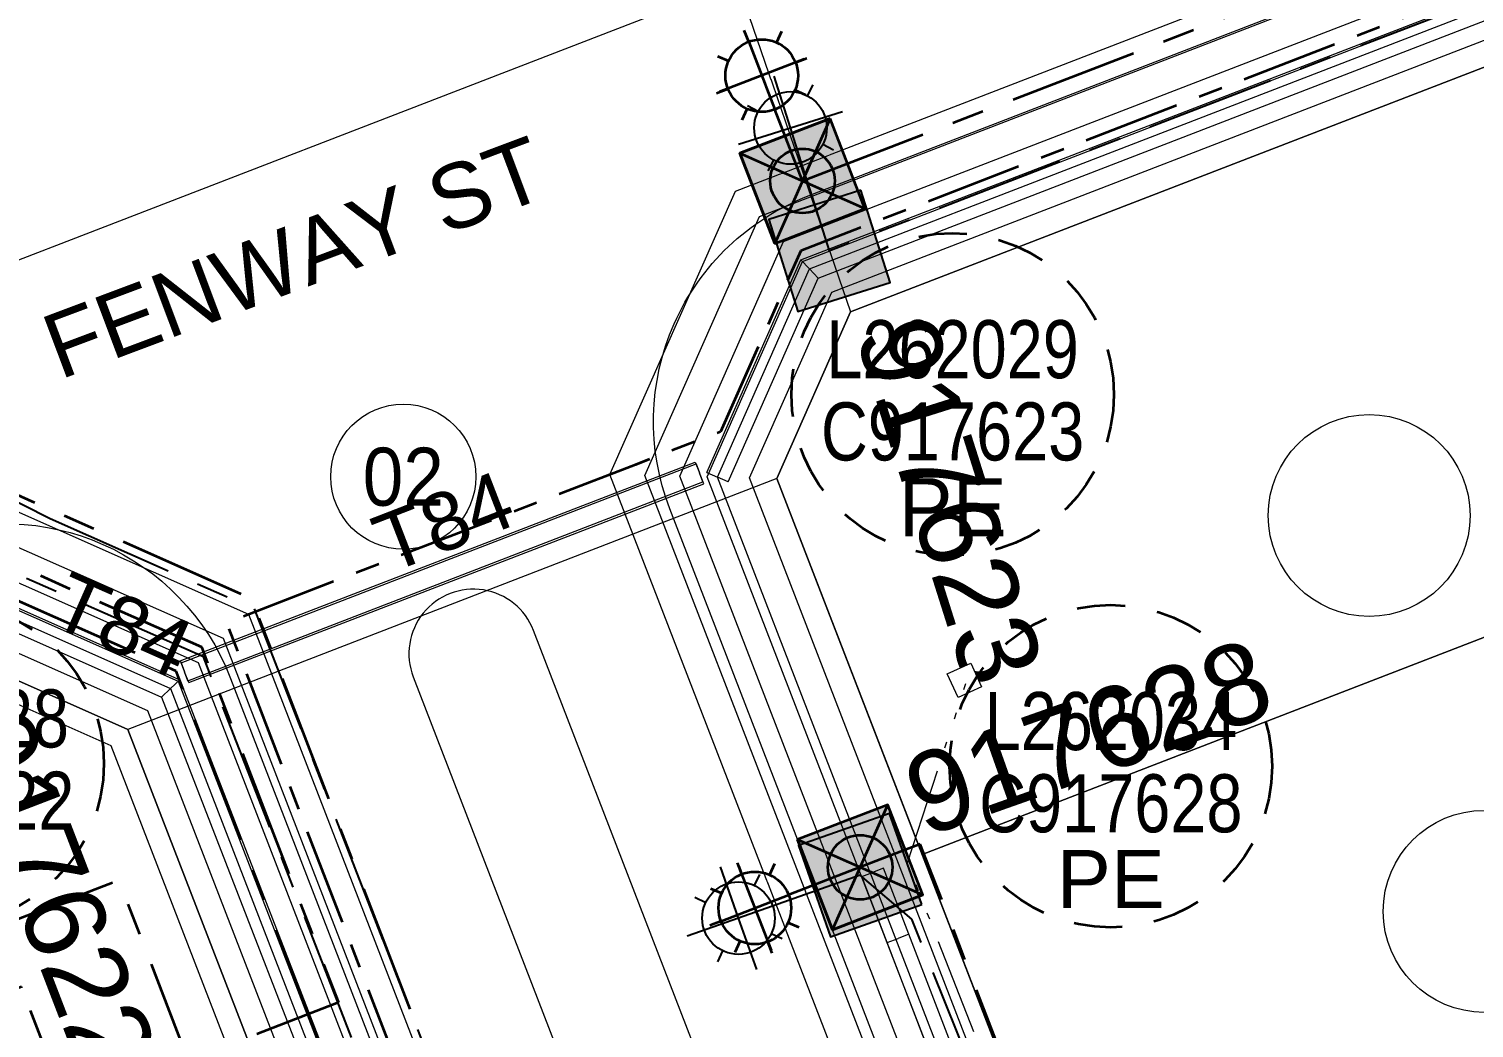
# Model space of a CAD drawing. Header units: metres. Extents: x 0 to 311505, y 0 to 6270811.
# Drawn here: x 310772.6 to 310817.41, y 6270325.98 to 6270356.97 of the extents above; entities that cross this region are included whole.
import ezdxf
from ezdxf import colors
from ezdxf.entities.mleader import LeaderData, LeaderLine
from ezdxf.enums import TextEntityAlignment as Align
from ezdxf.math import Vec2, Vec3

# ---------------------------------------------------------------- set-up
doc = ezdxf.new("R2010")
doc.units = ezdxf.units.M
for name, pattern in [('Cable Exist UG', [7, 4, -1, 1, -1]), ('Dash', [5, 3, -2]), ('PHANTOMX2', [6.6, 3, -0.75, 0.2, -0.75, 0.2, -0.75, 0.2, -0.75])]:
    doc.linetypes.add(name, pattern=pattern)
doc.layers.get('0').update_dxf_attribs({"color": 6})
for name, color, linetype, lineweight in [('_User Miscellaneous1', 30, 'Continuous', 13), ('_User_HV_Exist', 1, 'Continuous', 35), ('_User_LV_Exist', 5, 'Continuous', 35), ('Cadastre Land Parcels_SP_EXT', 118, 'Continuous', 15), ('Cadastre Roads_SP_EXT', 218, 'Continuous', 15), ('Mains_HV_EXT', 13, 'Continuous', 25), ('Mains_LV_EXT', 163, 'Continuous', 25), ('Mains_LV_SL_EXT', 135, 'Continuous', 25), ('Services_SP_EXT', 42, 'PHANTOMX2', 20)]:
    doc.layers.add(name, color=color, linetype=linetype, lineweight=lineweight)
doc.layers.add('_User Miscellaneous10', color=252, linetype='Continuous', lineweight=13, plot=False, transparency=0.9)
doc.layers.add('_User Miscellaneous8', color=181, linetype='Continuous', lineweight=13, transparency=0.5)
doc.layers.add('Cadastre Roads_SP_NEW', color=214, linetype='Continuous', lineweight=15, transparency=0.65)
for name, color, linetype in [('Equip_SP_SL_EXT', 7, 'Continuous'), ('Notes', 7, 'Continuous'), ('SupportsUG_SP_LV_SL_EXT', 7, 'Continuous')]:
    doc.layers.add(name, color=color, linetype=linetype)
doc.styles.add('COLUMN_LABEL', font='arial.ttf', dxfattribs={"height": 2})
doc.styles.add('POLE_LABEL', font='arial.ttf', dxfattribs={"height": 2})
doc.styles.add('SL_LABEL', font='arial.ttf', dxfattribs={"height": 2})
doc.styles.get("Standard").update_dxf_attribs({"font": 'arial.ttf'})

# ---------------------------------------------------------------- blocks, each defined once
blk = doc.blocks.new('COLUMN_EXT')
blk.add_hatch(color=256).paths.add_polyline_path([(1.5, -1.5), (1.5, 1.5), (-1.5, 1.5), (-1.5, -1.5)])
blk.add_lwpolyline([(1.5, 1.5), (-1.5, 1.5), (-1.5, -1.5), (1.5, -1.5)], close=True)
at = {"flags": 1}
blk.add_attdef('Z', (-1.813, 2.351), '', height=0.2, rotation=180, dxfattribs=at)
at = {"flags": 9}
for tag, p in [('SUBURB', (-1.813, 1.8)), ('NOTES', (-1.813, 2)), ('STREETNAME', (-1.813, 1.6)), ('LOCATION', (-1.813, 1.4)), ('LEGEND', (-1.813, 1.2)), ('USAGE', (-1.813, 1)), ('STATE', (-1.813, 0.8)), ('COLUMN_TYPE', (-1.813, 0.4)), ('OWNED_BY', (-1.813, 0.6))]:
    blk.add_attdef(tag, text='', height=0.2, rotation=180, dxfattribs=at).set_placement(p, align=Align.MIDDLE_LEFT)
for tag, style, p in [('STRUCTURE_PLANT_NUMBER', 'POLE_LABEL', (-1.813, -0.031)), ('STREET_CODE', 'COLUMN_LABEL', (-1.813, 0.2))]:
    blk.add_attdef(tag, text='', height=0.2, rotation=180, dxfattribs=dict(at, style=style)).set_placement(p, align=Align.MIDDLE_LEFT)
at = {"style": 'COLUMN_LABEL', "width": 0.9, "flags": 8}
blk.add_attdef('ASSET_NUM', text='', height=2, rotation=270, dxfattribs=at).set_placement((2, -4), align=Align.MIDDLE_LEFT)
blk = doc.blocks.new('*U348')
at = {"flags": 9}
for tag, p in [('LRATECODE', (-7.4, 0)), ('LOUTREACHVOCAB', (-7.2, 0)), ('LOUTREACH', (-7, 0)), ('LANTNUMBER', (-6.6, 0)), ('LNEW', (-6.4, 0)), ('LMASTVOCAB', (-6.2, 0)), ('LMAST', (-6, 0)), ('LLAMPVOCAB', (-5.8, 0)), ('LLAMP', (-5.6, 0)), ('OWNED_BY', (-1.8, 0)), ('ORIENTATION', (-1.6, 0)), ('OPERATING_VOLTAGE', (-1.4, 0)), ('NO_PHASES', (-1.2, 0)), ('LANTERN_TYPE', (-1, 0)), ('LANTERN_PURPOSE', (-0.8, 0)), ('CONTROL_TYPE', (-0.6, 0)), ('CONSTRUCTED_VOLTAGE', (-0.4, 0))]:
    blk.add_attdef(tag, text='', height=0.001, rotation=270, dxfattribs=at).set_placement(p, align=Align.MIDDLE_LEFT)
at = {"style": 'SL_LABEL', "flags": 9}
blk.add_attdef('STREET_CODE', text='', height=0.001, rotation=270, dxfattribs=at).set_placement((0.001, 0), align=Align.MIDDLE_LEFT)
at = {"flags": 1}
blk.add_attdef('Z', (0, 0), '', height=0.001, rotation=270, dxfattribs=at)
at = {"width": 0.9}
blk.add_attdef('LNUMBER', text='', height=1, rotation=199.4873, dxfattribs=at).set_placement((-6.933, -1.392), align=Align.MIDDLE_LEFT)
at = {"flags": 9}
for tag, p in [('LREMOVE', (0, -7.6)), ('LREPLACE', (0, -7.8)), ('LTYPE', (0, -8)), ('LTYPEVOCAB', (0, -8.2)), ('LEGEND', (0, -8.4)), ('SUBURB', (0, -8.6)), ('STREETNAME', (0, -8.8)), ('LOCATION', (0, -9)), ('NOTES', (0, -9.2)), ('MAINTAINED_BY', (0, -9.863))]:
    blk.add_attdef(tag, text='', height=0.001, dxfattribs=at).set_placement(p, align=Align.MIDDLE_LEFT)
blk.add_attdef('OPERATED_BY', (0, -9.607), '', height=0.001, dxfattribs=at)
at = {"transparency": 33554687}
blk.add_wipeout([(-5.362, -1.897), (-5.125, -0.688), (-4.334, 0.256), (-3.125, 0.019), (-2.18, -0.771), (-2.417, -1.98), (-3.208, -2.925), (-4.417, -2.688)], dxfattribs=at)
for p, q in [((-3.771, -1.334), (-4.334, 0.256)), ((0, 0), (-3.771, -1.334)), ((-3.125, 0.019), (-3.286, -0.319)), ((-5.125, -0.688), (-4.786, -0.85)), ((-3.771, -1.334), (-5.362, -1.897)), ((-3.208, -2.925), (-3.771, -1.334)), ((-2.417, -1.98), (-2.756, -1.819)), ((-4.417, -2.688), (-4.255, -2.35))]:
    blk.add_line(p, q)
blk.add_circle((-3.771, -1.334), 1.125)
at = {"flags": 9}
for tag, p in [('LEXIST', (-5.4, 0)), ('LCHARGE3PERCENT', (-5.2, 0)), ('LCHARGE3', (-5, 0)), ('LCHARGE2PERCENT', (-4.8, 0)), ('LCHARGE2', (-4.6, 0)), ('LCHARGE1PERCENT', (-4.4, 0)), ('LCHARGE1', (-4.2, 0)), ('LCATEGORY', (-4, 0)), ('LBRACKETVOCAB', (-3.8, 0)), ('LBRACKET', (-3.6, 0)), ('LKINGHEIGHT', (-3.4, 0)), ('CREPLACE', (-3.2, 0)), ('CREMOVE', (-3, 0)), ('CNUMBER', (-2.8, 0)), ('CNEW', (-2.6, 0)), ('CEXIST', (-2.4, 0)), ('USAGE', (-2.2, 0)), ('STATE', (-2, 0))]:
    blk.add_attdef(tag, text='', height=0.001, rotation=270, dxfattribs=at).set_placement(p, align=Align.MIDDLE_LEFT)
blk = doc.blocks.new('*U349')
at = {"width": 0.9}
blk.add_attdef('LNUMBER', text='', height=1, rotation=107.5579, dxfattribs=at).set_placement((-1.158, 6.976), align=Align.MIDDLE_LEFT)
at = {"flags": 9}
for tag, p in [('LRATECODE', (-7.4, 0)), ('LOUTREACHVOCAB', (-7.2, 0)), ('LOUTREACH', (-7, 0)), ('LANTNUMBER', (-6.6, 0)), ('LNEW', (-6.4, 0)), ('LMASTVOCAB', (-6.2, 0)), ('LMAST', (-6, 0)), ('LLAMPVOCAB', (-5.8, 0)), ('LLAMP', (-5.6, 0)), ('LEXIST', (-5.4, 0)), ('LCHARGE3PERCENT', (-5.2, 0)), ('LCHARGE3', (-5, 0)), ('LCHARGE2PERCENT', (-4.8, 0)), ('LCHARGE2', (-4.6, 0)), ('LCHARGE1PERCENT', (-4.4, 0)), ('LCHARGE1', (-4.2, 0)), ('LCATEGORY', (-4, 0)), ('LBRACKETVOCAB', (-3.8, 0)), ('LBRACKET', (-3.6, 0)), ('LKINGHEIGHT', (-3.4, 0)), ('CREPLACE', (-3.2, 0)), ('CREMOVE', (-3, 0)), ('CNUMBER', (-2.8, 0)), ('CNEW', (-2.6, 0)), ('CEXIST', (-2.4, 0)), ('USAGE', (-2.2, 0)), ('STATE', (-2, 0)), ('OWNED_BY', (-1.8, 0)), ('ORIENTATION', (-1.6, 0)), ('OPERATING_VOLTAGE', (-1.4, 0)), ('NO_PHASES', (-1.2, 0)), ('LANTERN_TYPE', (-1, 0)), ('LANTERN_PURPOSE', (-0.8, 0)), ('CONTROL_TYPE', (-0.6, 0)), ('CONSTRUCTED_VOLTAGE', (-0.4, 0))]:
    blk.add_attdef(tag, text='', height=0.001, rotation=270, dxfattribs=at).set_placement(p, align=Align.MIDDLE_LEFT)
at = {"style": 'SL_LABEL', "flags": 9}
blk.add_attdef('STREET_CODE', text='', height=0.001, rotation=270, dxfattribs=at).set_placement((0.001, 0), align=Align.MIDDLE_LEFT)
at = {"flags": 1}
blk.add_attdef('Z', (0, 0), '', height=0.001, rotation=270, dxfattribs=at)
at = {"flags": 9}
for tag, p in [('LREMOVE', (0, -7.6)), ('LREPLACE', (0, -7.8)), ('LTYPE', (0, -8)), ('LTYPEVOCAB', (0, -8.2)), ('LEGEND', (0, -8.4)), ('SUBURB', (0, -8.6)), ('STREETNAME', (0, -8.8)), ('LOCATION', (0, -9)), ('NOTES', (0, -9.2)), ('MAINTAINED_BY', (0, -9.863))]:
    blk.add_attdef(tag, text='', height=0.001, dxfattribs=at).set_placement(p, align=Align.MIDDLE_LEFT)
blk.add_attdef('OPERATED_BY', (0, -9.607), '', height=0.001, dxfattribs=at)
at = {"transparency": 33554687}
blk.add_wipeout([(-1.716, 5.423), (-0.515, 5.145), (0.402, 4.323), (0.125, 3.122), (-0.697, 2.205), (-1.898, 2.482), (-2.816, 3.305), (-2.538, 4.505)], dxfattribs=at)
for p, q in [((-1.207, 3.814), (-1.716, 5.423)), ((-0.515, 5.145), (-0.688, 4.812)), ((-2.538, 4.505), (-2.205, 4.332)), ((-1.207, 3.814), (0.402, 4.323)), ((-2.816, 3.305), (-1.207, 3.814)), ((0, 0), (-1.207, 3.814)), ((0.125, 3.122), (-0.208, 3.295)), ((-1.898, 2.482), (-1.725, 2.815))]:
    blk.add_line(p, q)
blk.add_circle((-1.207, 3.814), 1.125)
blk = doc.blocks.new('CCP_EXT')
at = {"flags": 9}
for tag, p in [('OWNED_BY', (0, -1)), ('USAGE', (0, -1.2)), ('LEGEND', (0, -1.4)), ('STATE', (0, -1.8)), ('LIFE_SUPPORT', (0, -1.6)), ('NOTES', (0, -2))]:
    blk.add_attdef(tag, text='', height=0.2, dxfattribs=at).set_placement(p, align=Align.MIDDLE_LEFT)
at = {"transparency": 33554687}
blk.add_wipeout([(0, 0.566), (0.566, 0), (0, -0.566), (-0.566, 0)], dxfattribs=at)
blk.add_lwpolyline([(-0.566, 0), (0, 0.566), (0.566, 0), (0, -0.566), (-0.566, 0)])
at = {"flags": 1}
blk.add_attdef('Z', (0, 0), '', height=0.2, dxfattribs=at)
at = {"flags": 9}
for tag, p in [('CCP_TYPE', (0, 0)), ('CONSTRUCTED_VOLTAGE', (0, -0.2)), ('NO_PHASES', (0, -0.4)), ('OPERATING_VOLTAGE', (0, -0.6)), ('ORIENTATION', (0, -0.8))]:
    blk.add_attdef(tag, text='', height=0.2, dxfattribs=at).set_placement(p, align=Align.MIDDLE_LEFT)
blk = doc.blocks.new('*U404')
at = {"linetype": 'Continuous'}
h = blk.add_hatch(color=256, dxfattribs=at)
h.dxf.hatch_style = 1
h.paths.add_polyline_path([(-5.5, 1.5), (-5.5, -1.5), (-2.5, -1.5), (-2.5, 1.5)])
h = blk.add_hatch(color=256)
h.dxf.hatch_style = 1
h.paths.add_polyline_path([(-5.5, 1.5), (-2.5, -1.5), (-5.5, -1.5)])
for p, q in [((-7.5, 1.125), (-7.5, 1.5)), ((-5.5, 1.5), (-2.5, -1.5)), ((-5.5, -1.5), (-2.5, 1.5)), ((-8.561, 1.061), (-8.295, 0.795)), ((-6.439, 1.061), (-6.705, 0.795)), ((-8.625, 0), (-9, 0)), ((-4, 0), (-6.375, 0)), ((-8.561, -1.061), (-8.295, -0.795)), ((-6.439, -1.061), (-6.705, -0.795)), ((-7.5, -1.5), (-7.5, -1.125))]:
    blk.add_line(p, q)
blk.add_line((-8.625, 0), (-6.375, 0), dxfattribs=at)
at = {"linetype": 'Continuous', "flags": 128}
blk.add_lwpolyline([(-7.5, 1.406), (-7.5, -1.406)], dxfattribs=at)
blk.add_lwpolyline([(-5.5, 1.5), (-5.5, -1.5), (-2.5, -1.5), (-2.5, 1.5)], close=True)
at = {"flags": 128}
blk.add_lwpolyline([(-5.5, 1.5), (-2.5, -1.5), (-5.5, -1.5), (-5.5, 1.5)], dxfattribs=at)
for centre, radius in [((-7.5, 0), 1.125), ((-4, 0), 1)]:
    blk.add_circle(centre, radius)
blk = doc.blocks.new('*U411')
at = {"linetype": 'Continuous'}
h = blk.add_hatch(color=256, dxfattribs=at)
h.dxf.hatch_style = 1
h.paths.add_polyline_path([(-3.5, 1.5), (-3.5, -1.5), (-0.5, -1.5), (-0.5, 1.5)])
h = blk.add_hatch(color=256)
h.dxf.hatch_style = 1
h.paths.add_polyline_path([(-3.5, 1.5), (-0.5, -1.5), (-3.5, -1.5)])
for p, q in [((-5.5, 1.125), (-5.5, 1.5)), ((-3.5, 1.5), (-0.5, -1.5)), ((-3.5, -1.5), (-0.5, 1.5)), ((-6.561, 1.06), (-6.295, 0.795)), ((-4.439, 1.06), (-4.705, 0.795)), ((-6.625, 0), (-7, 0)), ((-2, 0), (-4.375, 0)), ((-6.561, -1.061), (-6.295, -0.796)), ((-4.439, -1.061), (-4.705, -0.796)), ((-5.5, -1.5), (-5.5, -1.125))]:
    blk.add_line(p, q)
blk.add_line((-6.625, 0), (-4.375, 0), dxfattribs=at)
at = {"linetype": 'Continuous', "flags": 128}
blk.add_lwpolyline([(-5.5, 1.406), (-5.5, -1.407)], dxfattribs=at)
blk.add_lwpolyline([(-3.5, 1.5), (-3.5, -1.5), (-0.5, -1.5), (-0.5, 1.5)], close=True)
at = {"flags": 128}
blk.add_lwpolyline([(-3.5, 1.5), (-0.5, -1.5), (-3.5, -1.5), (-3.5, 1.5)], dxfattribs=at)
for centre, radius in [((-5.5, 0), 1.125), ((-2, 0), 1)]:
    blk.add_circle(centre, radius)
blk = doc.blocks.new('*U285')
at = {"linetype": 'Dash', "ltscale": 0.5}
blk.add_circle((0, 0), 5, dxfattribs=at)
at = {"insert": (0, -2.6), "char_height": 1.8, "attachment_point": 2}
blk.add_mtext('PE', dxfattribs=at)
at = {"width": 0.8}
blk.add_attdef('SNUMBER', text='', height=1.8, dxfattribs=at).set_placement((0, 0.5), align=Align.CENTER)
at = {"flags": 1}
blk.add_attdef('Z', (0, 0), '', height=0.2, dxfattribs=at)
at = {"width": 0.8}
blk.add_attdef('CNUMBER', text='', height=1.8, dxfattribs=at).set_placement((0, -0.25), align=Align.TOP_CENTER)
blk = doc.blocks.new('*U437')
blk.add_circle((0, 0), 2.25)
at = {"width": 0.9}
blk.add_attdef('CODE', text='', height=1.8, dxfattribs=at).set_placement((0, 0), align=Align.MIDDLE_CENTER)
at = {"flags": 1}
blk.add_attdef('Z', (0, 0), '', height=0.2, dxfattribs=at)

msp = doc.modelspace()

# ---------------------------------------------------------------- linework, layer by layer
at = {"layer": '_User Miscellaneous1'}
for p, q in [((310793.623, 6270343.212), (310796.538, 6270349.805)), ((310796.538, 6270349.805), (310796.807, 6270349.523)), ((310797.076, 6270349.241), (310796.807, 6270349.523)), ((310794.281, 6270342.92), (310797.076, 6270349.241)), ((310777.293, 6270337.367), (310793.263, 6270343.536)), ((310793.263, 6270343.536), (310793.393, 6270343.2)), ((310777.553, 6270336.695), (310793.523, 6270342.864)), ((310793.523, 6270342.864), (310793.393, 6270343.2)), ((310793.623, 6270343.212), (310793.952, 6270343.066)), ((310794.281, 6270342.92), (310793.952, 6270343.066)), ((310770.549, 6270339.767), (310777.276, 6270336.785)), ((310770.53, 6270338.988), (310776.713, 6270336.247)), ((310777.293, 6270337.367), (310777.423, 6270337.031)), ((310777.553, 6270336.695), (310777.423, 6270337.031)), ((310776.713, 6270336.247), (310776.994, 6270336.516)), ((310777.276, 6270336.785), (310776.994, 6270336.516)), ((310777.276, 6270336.785), (310790.872, 6270301.716)), ((310776.713, 6270336.247), (310790.201, 6270301.456)), ((310799.094, 6270330.939), (310798.758, 6270330.809)), ((310799.885, 6270328.893), (310799.094, 6270330.939)), ((310799.885, 6270328.893), (310799.549, 6270328.763)), ((310813.954, 6270292.297), (310799.885, 6270328.893)), ((310799.213, 6270328.634), (310799.549, 6270328.763)), ((310813.282, 6270292.039), (310799.213, 6270328.634))]:
    msp.add_line(p, q, dxfattribs=at)
at = {"layer": '_User Miscellaneous8', "color": 3, "transparency": 33554687}
for centre in [(310814.159, 6270341.879), (310817.726, 6270329.603)]:
    msp.add_circle(centre, 3.132, dxfattribs=at)
at = {"layer": '_User_HV_Exist', "linetype": 'Cable Exist UG', "flags": 128}
for points in [[(310768.476, 6270295.717), (310790.848, 6270304.385), (310792.714, 6270305.106), (310779.505, 6270339.301), (310770.545, 6270343.267), (310718.174, 6270323.037), (310714.544, 6270314.837), (310699.126, 6270308.584), (310693.568, 6270311.044), (310684.992, 6270307.732), (310692.019, 6270289.542)], [(310619.933, 6270133.722), (310613.87, 6270131.38), (310618.734, 6270118.786), (310748.474, 6270168.902), (310751.771, 6270176.345), (310706.865, 6270292.597), (310701.199, 6270307.266), (310701.013, 6270307.748), (310716.372, 6270314.025), (310719.668, 6270321.47), (310770.493, 6270341.103), (310777.947, 6270337.803), (310782.2, 6270326.773), (310759.912, 6270318.137)]]:
    msp.add_lwpolyline(points, dxfattribs=at)
at = {"layer": '_User_LV_Exist', "color": 6, "linetype": 'Cable Exist UG', "flags": 128}
msp.add_lwpolyline([(310761.44, 6270314.473), (310756.589, 6270312.601), (310752.988, 6270321.93), (310775.379, 6270330.572), (310778.979, 6270321.242), (310782.711, 6270322.683), (310777.163, 6270337.056), (310770.467, 6270340.021), (310745.479, 6270330.369)], dxfattribs=at)
at = {"layer": 'Cadastre Land Parcels_SP_EXT', "linetype": 'Continuous'}
for points in [[(310703.872, 6270323.381), (310942.799, 6270415.673), (310910.986, 6270498.06), (310671.978, 6270405.97), (310703.872, 6270323.381)], [(310825.837, 6270341.234), (310819.892, 6270356.619), (310798.077, 6270348.191), (310795.791, 6270343.022), (310800.295, 6270331.367), (310825.837, 6270341.234)], [(310830.914, 6270328.098), (310825.837, 6270341.234), (310800.295, 6270331.367), (310805.371, 6270318.23), (310830.914, 6270328.098)], [(310783.797, 6270314.19), (310775.662, 6270335.247), (310770.495, 6270337.538), (310758.925, 6270333.069), (310768.501, 6270308.282), (310783.797, 6270314.19)]]:
    msp.add_lwpolyline(points, close=True, dxfattribs=at)
at = {"layer": 'Mains_HV_EXT', "linetype": 'Cable Exist UG'}
for points in [[(310688.208, 6270301.229), (310688.475, 6270303.317), (310686.438, 6270308.137), (310693.571, 6270310.851), (310699.915, 6270308.321), (310713.51, 6270313.191), (310713.51, 6270313.191), (310719.211, 6270323.068), (310732.583, 6270328.233), (310732.583, 6270328.233), (310768.668, 6270342.219), (310770.929, 6270342.959), (310773.259, 6270341.785), (310773.259, 6270341.785), (310779.581, 6270338.988), (310788.28, 6270316.585), (310780.641, 6270313.615), (310779.09, 6270315.05)], [(310779.09, 6270315.05), (310779.594, 6270316.988), (310785.139, 6270319.167), (310785.139, 6270319.167), (310778.014, 6270337.495), (310770.543, 6270340.8), (310757.874, 6270335.864), (310756.2, 6270335.217), (310756.2, 6270335.217), (310720.97, 6270321.603), (310715.274, 6270311.482), (310701.683, 6270306.737), (310701.683, 6270306.737), (310706.288, 6270294.125), (310706.986, 6270292.551)]]:
    msp.add_lwpolyline(points, dxfattribs=at)

# ---------------------------------------------------------------- block references
at = {"layer": '_User_LV_Exist', "linetype": 'ByBlock', "lineweight": -2}
msp.add_blockref('*U285', (310769.925, 6270334.186), dxfattribs=at).add_auto_attribs({'SNUMBER': 'L262028', 'CNUMBER': 'C917622'})
at = {"layer": 'SupportsUG_SP_LV_SL_EXT'}
ref = msp.add_blockref('COLUMN_EXT', (310797.423, 6270350.083), dxfattribs=dict(at, rotation=17.56027231100174))
ref.add_attrib('ASSET_NUM', '917623', dxfattribs={"layer": '0', "height": 2.5, "rotation": 287.5603, "style": 'COLUMN_LABEL'}).set_placement((310799.399, 6270347.897), align=Align.MIDDLE_LEFT)
ref = msp.add_blockref('COLUMN_EXT', (310769.177, 6270339.326), dxfattribs=dict(at, rotation=201.0375109416166))
ref.add_attrib('ASSET_NUM', '917622', dxfattribs={"layer": '0', "height": 2.5, "rotation": 291.0375, "style": 'COLUMN_LABEL'}).set_placement((310771.28, 6270335.646), align=Align.MIDDLE_LEFT)
ref = msp.add_blockref('COLUMN_EXT', (310798.374, 6270330.728), dxfattribs=dict(at, rotation=289.486129664852))
ref.add_attrib('ASSET_NUM', '917628', dxfattribs={"layer": '0', "height": 2.5, "rotation": 19.4861, "style": 'COLUMN_LABEL'}).set_placement((310799.95, 6270333.067), align=Align.MIDDLE_LEFT)

# ---------------------------------------------------------------- texts
at = {"layer": 'Mains_LV_EXT'}
for rotation, p in [(21.1613, (310783.758, 6270340.066)), (336.1303, (310773.159, 6270338.548))]:
    msp.add_text('T84', height=1.8, rotation=rotation, dxfattribs=at).set_placement(p)

# ---------------------------------------------------------------- next in the draw order: block references
at = {"layer": 'Equip_SP_SL_EXT'}
for name, p in [('*U349', (310797.422, 6270350.084)), ('*U348', (310798.374, 6270330.728))]:
    msp.add_blockref(name, p, dxfattribs=at)
at = {"layer": 'Services_SP_EXT', "rotation": 249.4439548116438}
msp.add_blockref('CCP_EXT', (310801.608, 6270336.768), dxfattribs=at)

# ---------------------------------------------------------------- next in the draw order: linework, layer by layer
at = {"layer": '_User Miscellaneous1'}
for p, q in [((310796.538, 6270349.805), (310879.061, 6270381.681)), ((310797.076, 6270349.241), (310879.32, 6270381.009)), ((310798.423, 6270330.679), (310798.758, 6270330.809)), ((310799.213, 6270328.634), (310798.423, 6270330.679))]:
    msp.add_line(p, q, dxfattribs=at)
at = {"layer": '_User Miscellaneous10', "flags": 128}
for points in [[(310728.647, 6270277.35), (310714.575, 6270313.772), (310718.464, 6270322.564), (310770.621, 6270342.713), (310779.41, 6270338.817), (310792.023, 6270306.173), (310803.952, 6270308.634), (310790.617, 6270343.145), (310794.505, 6270351.938), (310943.073, 6270409.325), (310951.875, 6270405.44), (310972.445, 6270352.15), (310968.564, 6270343.361), (310944.9, 6270334.218), (310843.661, 6270295.102), (310819.991, 6270285.972), (310811.203, 6270289.867), (310806.716, 6270301.482), (310806.226, 6270302.75)], [(310729.58, 6270277.71), (310715.657, 6270313.747), (310719.211, 6270321.781), (310770.595, 6270341.63), (310778.626, 6270338.07), (310791.395, 6270305.022), (310805.31, 6270307.893), (310791.699, 6270343.12), (310795.252, 6270351.154), (310943.048, 6270408.244), (310951.092, 6270404.692), (310971.363, 6270352.175), (310967.816, 6270344.144), (310944.539, 6270335.151), (310843.301, 6270296.035), (310820.018, 6270287.054), (310811.986, 6270290.614), (310807.649, 6270301.842), (310807.158, 6270303.111)], [(310730.513, 6270278.07), (310716.739, 6270313.721), (310719.958, 6270320.997), (310770.568, 6270340.548), (310777.842, 6270337.324), (310790.768, 6270303.872), (310806.669, 6270307.153), (310792.781, 6270343.094), (310795.999, 6270350.371), (310943.022, 6270407.162), (310950.308, 6270403.945), (310970.281, 6270352.201), (310967.069, 6270344.928), (310944.179, 6270336.084), (310842.94, 6270296.967), (310820.044, 6270288.136), (310812.77, 6270291.36), (310808.581, 6270302.202), (310808.091, 6270303.471)], [(310731.242, 6270278.352), (310717.585, 6270313.701), (310720.542, 6270320.385), (310770.548, 6270339.702), (310777.23, 6270336.74), (310790.277, 6270302.972), (310807.731, 6270306.573), (310793.627, 6270343.074), (310796.583, 6270349.758), (310943.003, 6270406.316), (310949.695, 6270403.361), (310969.435, 6270352.221), (310966.485, 6270345.54), (310943.897, 6270336.813), (310842.659, 6270297.697), (310820.065, 6270288.982), (310813.383, 6270291.944), (310809.311, 6270302.484), (310809.192, 6270302.791)], [(310732.378, 6270278.791), (310718.903, 6270313.669), (310721.452, 6270319.43), (310770.516, 6270338.384), (310776.275, 6270335.831), (310789.513, 6270301.571), (310809.385, 6270305.671), (310794.945, 6270343.042), (310797.493, 6270348.804), (310942.971, 6270404.998), (310948.741, 6270402.451), (310968.118, 6270352.252), (310965.575, 6270346.494), (310943.458, 6270337.949), (310842.22, 6270298.833), (310820.097, 6270290.3), (310814.337, 6270292.853), (310810.447, 6270302.923), (310809.957, 6270304.192)], [(310733.108, 6270279.073), (310719.749, 6270313.649), (310722.036, 6270318.818), (310770.495, 6270337.538), (310775.662, 6270335.247), (310789.022, 6270300.671), (310810.448, 6270305.092), (310795.791, 6270343.022), (310798.077, 6270348.191), (310942.952, 6270404.152), (310948.128, 6270401.866), (310967.272, 6270352.272), (310964.99, 6270347.107), (310943.176, 6270338.679), (310841.938, 6270299.562), (310820.118, 6270291.146), (310814.95, 6270293.437), (310811.176, 6270303.205), (310810.679, 6270304.493)], [(310733.731, 6270279.314), (310720.472, 6270313.632), (310722.535, 6270318.294), (310770.478, 6270336.815), (310775.139, 6270334.749), (310788.603, 6270299.903), (310810.033, 6270304.324)]]:
    msp.add_lwpolyline(points, dxfattribs=at)
at = {"layer": '_User Miscellaneous10', "color": 4, "flags": 128}
msp.add_lwpolyline([(310731.522, 6270278.46), (310717.91, 6270313.693), (310720.766, 6270320.15), (310770.54, 6270339.377), (310776.994, 6270336.516), (310790.089, 6270302.627), (310808.138, 6270306.351), (310793.952, 6270343.066), (310796.807, 6270349.523), (310942.995, 6270405.991), (310949.46, 6270403.137), (310969.111, 6270352.229), (310966.261, 6270345.775), (310943.789, 6270337.093), (310842.55, 6270297.977), (310820.073, 6270289.307), (310813.618, 6270292.168), (310809.591, 6270302.592), (310809.381, 6270303.136)], dxfattribs=at)
at = {"layer": '_User_LV_Exist', "color": 4, "linetype": 'Cable Exist UG', "flags": 128}
for points in [[(310796.585, 6270352.254), (310830.087, 6270365.195), (310840.581, 6270369.249), (310840.941, 6270368.316)], [(310802.07, 6270318.629), (310804.868, 6270319.71), (310800.241, 6270331.69), (310798.375, 6270330.969)]]:
    msp.add_lwpolyline(points, dxfattribs=at)
at = {"layer": '_User_LV_Exist', "linetype": 'Cable Exist UG', "ltscale": 0.75, "flags": 128}
msp.add_lwpolyline([(310842.468, 6270367.834), (310796.533, 6270350.09), (310794.047, 6270344.475), (310791.408, 6270343.454), (310778.731, 6270338.55), (310786.017, 6270319.671), (310776.688, 6270316.07), (310772.367, 6270327.266), (310757.44, 6270321.505), (310758.88, 6270317.773), (310760, 6270318.205)], dxfattribs=at)
at = {"layer": 'Cadastre Roads_SP_EXT', "linetype": 'Continuous'}
for points in [[(310946.687, 6270405.598), (310942.799, 6270415.673), (310794.569, 6270358.417), (310798.077, 6270348.191), (310819.892, 6270356.619), (310831.541, 6270361.118), (310843.191, 6270365.618), (310854.84, 6270370.117), (310866.49, 6270374.615), (310880.203, 6270379.914), (310893.916, 6270385.211), (310907.628, 6270390.508), (310921.136, 6270395.725), (310942.951, 6270404.152), (310948.128, 6270401.866), (310946.687, 6270405.598)], [(310814.95, 6270293.437), (310810.448, 6270305.092), (310805.371, 6270318.23), (310800.295, 6270331.367), (310795.791, 6270343.022), (310775.662, 6270335.247), (310783.797, 6270314.19), (310789.022, 6270300.671), (310794.245, 6270287.151), (310799.468, 6270273.635), (310827.714, 6270284.55), (310826.608, 6270287.558), (310824.526, 6270292.85), (310820.118, 6270291.146), (310814.95, 6270293.437)]]:
    msp.add_lwpolyline(points, close=True, dxfattribs=at)
at = {"layer": 'Mains_LV_SL_EXT', "color": 4, "linetype": 'Cable Exist UG'}
for points in [[(310830.689, 6270362.924), (310797.423, 6270350.084)], [(310803.523, 6270317.48), (310803.828, 6270319.662), (310803.828, 6270319.662), (310802.128, 6270323.994), (310802.128, 6270323.994), (310799.981, 6270329.36), (310798.374, 6270330.728)]]:
    msp.add_lwpolyline(points, dxfattribs=at)
at = {"layer": 'Services_SP_EXT'}
msp.add_lwpolyline([(310803.523, 6270317.48), (310804.045, 6270319.208), (310804.323, 6270319.728), (310804.323, 6270319.728), (310799.842, 6270331.109), (310801.703, 6270336.815)], dxfattribs=at)

# ---------------------------------------------------------------- next in the draw order: block references
at = {"layer": '_User_LV_Exist'}
for name, p, rotation in [('*U404', (310798.026, 6270348.523), 291.1208724139378), ('*U411', (310800.24, 6270331.69), 21.12087241393788)]:
    msp.add_blockref(name, p, dxfattribs=dict(at, rotation=rotation))
at = {"layer": '_User_LV_Exist', "linetype": 'ByBlock', "lineweight": -2}
for p, values in [((310801.242, 6270345.636), {'SNUMBER': 'L262029', 'CNUMBER': 'C917623'}), ((310806.149, 6270334.104), {'SNUMBER': 'L262034', 'CNUMBER': 'C917628'})]:
    msp.add_blockref('*U285', p, dxfattribs=at).add_auto_attribs(values)

# ---------------------------------------------------------------- next in the draw order: leaders
at = {"layer": 'Notes'}
ml = msp.add_multileader_mtext('Standard', dxfattribs=at)
ml.set_content('Constructed under  \\PURS15861', color=256)
ml.set_leader_properties()
ml.build(insert=Vec2(0, 0))
ml.multileader.update_dxf_attribs({"leader_type": 2, "has_text_frame": 1, "text_left_attachment_type": 2, "text_right_attachment_type": 2, "dogleg_length": 0.01})
ctx = ml.context
ctx.base_point, ctx.char_height, ctx.plane_origin, ctx.plane_x_axis, ctx.plane_y_axis = Vec3(310975.192, 6270395.779), 1.8, Vec3(312213.891, 6270750.769), Vec3(0.932874, 0.360203), Vec3(-0.360203, 0.932874)
ctx.left_attachment, ctx.right_attachment, ctx.text_align_type = 2, 2, 1
notes = []
notes.append((ctx, [(0, (0, 0, 0), (0, 0), (1, 0), 1, [])]))
ctx.mtext.insert, ctx.mtext.text_direction, ctx.mtext.rotation, ctx.mtext.width, ctx.mtext.alignment, ctx.mtext.flow_direction = Vec3(310985.783, 6270402.491), Vec3(0.932874, 0.360203), 0.368486, 20.92345, 2, 5
ctx.mtext.has_bg_fill, ctx.mtext.bg_color, ctx.mtext.bg_scale_factor, ctx.mtext.bg_transparency, ctx.mtext.use_window_bg_color = 1, -1073741824, 2, 0, 1
for ctx, leaders in notes:
    for number, flags, end, landing, length, lines in leaders:
        leader = LeaderData()
        leader.index, (leader.has_last_leader_line, leader.has_dogleg_vector, leader.attachment_direction) = number, flags
        leader.last_leader_point, leader.dogleg_vector, leader.dogleg_length = Vec3(end), Vec3(landing), length
        for number, points, colour, breaks in lines:
            line = LeaderLine()
            line.index, line.vertices, line.color, line.breaks = number, Vec3.list(points), colors.encode_raw_color(colour), breaks
            leader.lines.append(line)
        ctx.leaders.append(leader)

# ---------------------------------------------------------------- next in the draw order: leaders
ml = msp.add_multileader_mtext('Standard', dxfattribs=at)
ml.set_content('Constructed under  \\PURS16270', color=256)
ml.set_leader_properties()
ml.build(insert=Vec2(0, 0))
ml.multileader.update_dxf_attribs({"leader_type": 2, "has_text_frame": 1, "text_left_attachment_type": 2, "text_right_attachment_type": 2, "dogleg_length": 0.01})
ctx = ml.context
ctx.base_point, ctx.char_height, ctx.plane_origin, ctx.plane_x_axis, ctx.plane_y_axis = Vec3(310863.5, 6270348.229), 1.8, Vec3(312104.333, 6270705.463), Vec3(0.932874, 0.360203), Vec3(-0.360203, 0.932874)
ctx.left_attachment, ctx.right_attachment, ctx.text_align_type = 2, 2, 1
notes = []
notes.append((ctx, [(0, (0, 0, 0), (0, 0), (1, 0), 1, [])]))
ctx.mtext.insert, ctx.mtext.text_direction, ctx.mtext.rotation, ctx.mtext.width, ctx.mtext.alignment, ctx.mtext.flow_direction = Vec3(310874.091, 6270354.941), Vec3(0.932874, 0.360203), 0.368486, 20.92345, 2, 5
ctx.mtext.has_bg_fill, ctx.mtext.bg_color, ctx.mtext.bg_scale_factor, ctx.mtext.bg_transparency, ctx.mtext.use_window_bg_color = 1, -1073741824, 2, 0, 1
for ctx, leaders in notes:
    for number, flags, end, landing, length, lines in leaders:
        leader = LeaderData()
        leader.index, (leader.has_last_leader_line, leader.has_dogleg_vector, leader.attachment_direction) = number, flags
        leader.last_leader_point, leader.dogleg_vector, leader.dogleg_length = Vec3(end), Vec3(landing), length
        for number, points, colour, breaks in lines:
            line = LeaderLine()
            line.index, line.vertices, line.color, line.breaks = number, Vec3.list(points), colors.encode_raw_color(colour), breaks
            leader.lines.append(line)
        ctx.leaders.append(leader)

# ---------------------------------------------------------------- next in the draw order: linework, layer by layer
at = {"layer": '_User Miscellaneous1'}
for p, q in [((310777.315, 6270337.311), (310793.285, 6270343.48)), ((310793.285, 6270343.48), (310793.393, 6270343.2)), ((310777.531, 6270336.751), (310793.501, 6270342.92)), ((310793.501, 6270342.92), (310793.393, 6270343.2)), ((310777.315, 6270337.311), (310777.423, 6270337.031)), ((310777.531, 6270336.751), (310777.423, 6270337.031))]:
    msp.add_line(p, q, dxfattribs=at)
at = {"layer": 'Cadastre Roads_SP_NEW', "flags": 128}
for points in [[(310808.525, 6270300.529), (310792.471, 6270342.089, -0.414217), (310796.765, 6270351.787), (310941.834, 6270407.826, -0.414218), (310951.532, 6270403.532), (310972.427, 6270349.442, -0.414198), (310968.134, 6270339.744), (310966.213, 6270339.002)], [(310739.238, 6270250.681), (310715.425, 6270312.328, -0.385845), (310719.718, 6270322.026), (310769.154, 6270341.122, -0.414175), (310778.852, 6270336.829), (310797.504, 6270288.544), (310797.501, 6270288.55)]]:
    msp.add_lwpolyline(points, format="xyb", dxfattribs=at)
msp.add_lwpolyline([(310803.97, 6270286.514, 1), (310807.701, 6270287.955), (310788.248, 6270338.314, 1.000003), (310784.517, 6270336.872)], format="xyb", close=True, dxfattribs=at)

# ---------------------------------------------------------------- next in the draw order: block references
at = {"layer": '_User Miscellaneous10', "color": 40}
msp.add_blockref('*U437', (310784.208, 6270343.082), dxfattribs=at).add_auto_attribs({'CODE': '02'})

# ---------------------------------------------------------------- next in the draw order: texts
at = {"layer": '_User Miscellaneous1'}
msp.add_text('FENWAY ST', height=2, rotation=20.6, dxfattribs=at).set_placement((310773.553, 6270346.081))

# ---------------------------------------------------------------- next in the draw order: leaders
at = {"layer": 'Notes'}
ml = msp.add_multileader_mtext('Standard', dxfattribs=at)
ml.set_content('Future construction under  \\PURS19531', color=256)
ml.set_leader_properties()
ml.build(insert=Vec2(0, 0))
ml.multileader.update_dxf_attribs({"leader_type": 2, "has_text_frame": 1, "text_left_attachment_type": 2, "text_right_attachment_type": 2, "dogleg_length": 0.01})
ctx = ml.context
ctx.base_point, ctx.char_height, ctx.plane_origin, ctx.plane_x_axis, ctx.plane_y_axis = Vec3(310873.106, 6270327.315), 1.8, Vec3(312113.214, 6270685.405), Vec3(0.932874, 0.360203), Vec3(-0.360203, 0.932874)
ctx.left_attachment, ctx.right_attachment, ctx.text_align_type = 2, 2, 1
notes = []
notes.append((ctx, [(0, (0, 0, 0), (0, 0), (1, 0), 1, [])]))
ctx.mtext.insert, ctx.mtext.text_direction, ctx.mtext.rotation, ctx.mtext.width, ctx.mtext.alignment, ctx.mtext.flow_direction = Vec3(310883.176, 6270335.418), Vec3(0.932874, 0.360203), 0.368486, 20.92345, 2, 5
ctx.mtext.has_bg_fill, ctx.mtext.bg_color, ctx.mtext.bg_scale_factor, ctx.mtext.bg_transparency, ctx.mtext.use_window_bg_color = 1, -1073741824, 2, 0, 1
for ctx, leaders in notes:
    for number, flags, end, landing, length, lines in leaders:
        leader = LeaderData()
        leader.index, (leader.has_last_leader_line, leader.has_dogleg_vector, leader.attachment_direction) = number, flags
        leader.last_leader_point, leader.dogleg_vector, leader.dogleg_length = Vec3(end), Vec3(landing), length
        for number, points, colour, breaks in lines:
            line = LeaderLine()
            line.index, line.vertices, line.color, line.breaks = number, Vec3.list(points), colors.encode_raw_color(colour), breaks
            leader.lines.append(line)
        ctx.leaders.append(leader)

doc.saveas('drawing.dxf')
